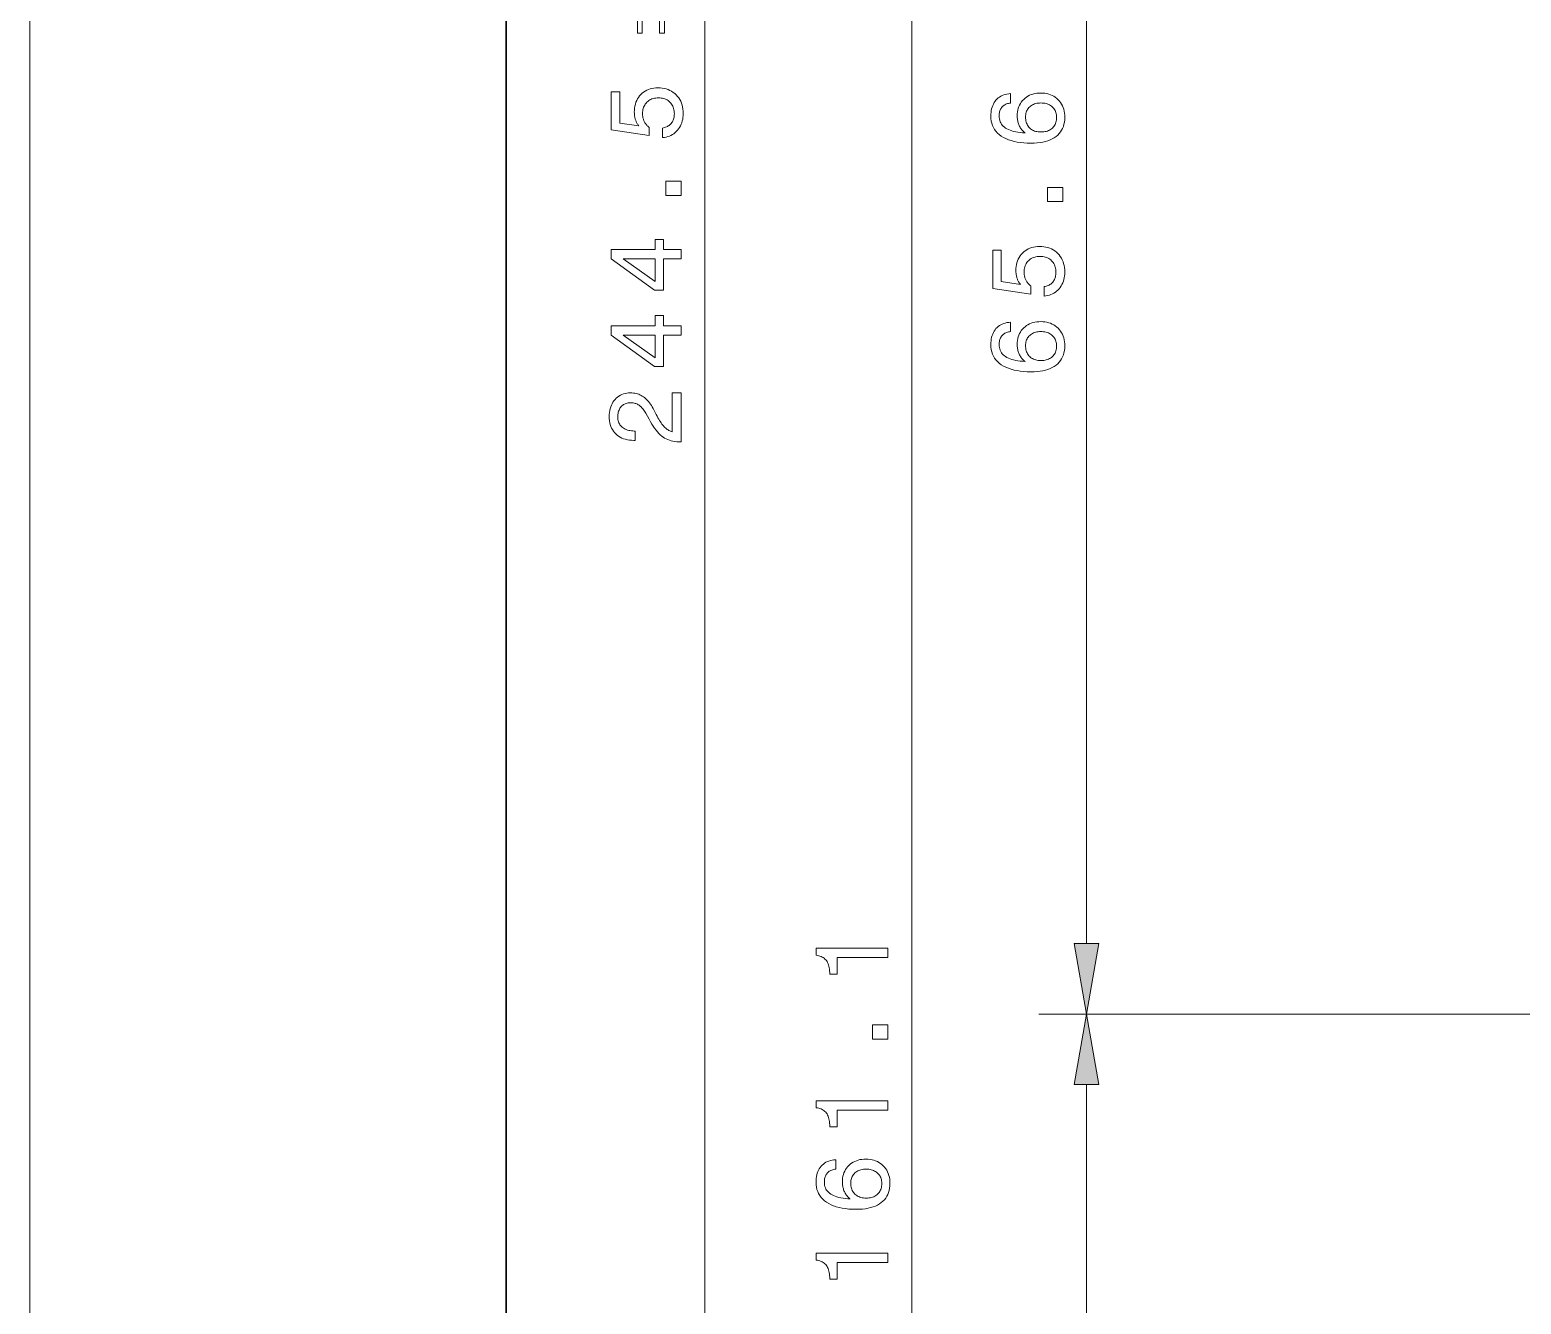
# Model space of a CAD drawing. Extents: x 0 to 297, y 0 to 532.
# Drawn here: x 0 to 62.6, y 199 to 252.5 of the extents above; entities that cross this region are included whole.
import ezdxf

# ---------------------------------------------------------------- set-up
doc = ezdxf.new("R2010")
doc.units = 0

msp = doc.modelspace()

# ---------------------------------------------------------------- linework, layer by layer
at = {"color": 7, "lineweight": 13}
for p, q in [((0, 0), (0, 420)), ((28.346, 129.662), (28.346, 368.253)), ((37.028, 129.662), (37.028, 284.853)), ((44.368, 214.162), (44.368, 273.853)), ((85.334, 211.208), (42.368, 211.208)), ((85.334, 211.208), (42.368, 211.208)), ((44.368, 129.662), (44.368, 208.253))]:
    msp.add_line(p, q, dxfattribs=at)
at = {"color": 7, "lineweight": 30}
msp.add_line((20, 5), (20, 415), dxfattribs=at)
at = {"color": 7, "lineweight": 13}
for points in [[(26.238, 252.972), (25.714, 252.972), (25.714, 252.372), (25.509, 252.372), (25.509, 252.972), (24.99, 252.972), (24.99, 253.18), (25.509, 253.18), (25.509, 253.779), (25.714, 253.779), (25.714, 253.18), (26.238, 253.18)], [(26.443, 252.372), (26.443, 253.779), (26.651, 253.779), (26.651, 252.372)], [(26.564, 247.993), (26.564, 248.393), (26.61, 248.402), (26.654, 248.412), (26.695, 248.426), (26.735, 248.442), (26.773, 248.46), (26.808, 248.481), (26.842, 248.504), (26.873, 248.529), (26.903, 248.558), (26.93, 248.588), (26.955, 248.621), (26.977, 248.655), (26.997, 248.691), (27.014, 248.729), (27.029, 248.769), (27.041, 248.811), (27.05, 248.854), (27.056, 248.899), (27.06, 248.945), (27.062, 248.994), (27.06, 249.053), (27.054, 249.11), (27.045, 249.164), (27.032, 249.216), (27.016, 249.266), (26.996, 249.313), (26.972, 249.358), (26.944, 249.401), (26.913, 249.441), (26.878, 249.479), (26.84, 249.514), (26.8, 249.545), (26.758, 249.572), (26.713, 249.596), (26.666, 249.616), (26.616, 249.633), (26.565, 249.646), (26.511, 249.655), (26.454, 249.66), (26.395, 249.662), (26.336, 249.66), (26.278, 249.655), (26.223, 249.646), (26.171, 249.633), (26.121, 249.617), (26.073, 249.597), (26.028, 249.573), (25.986, 249.546), (25.946, 249.515), (25.908, 249.481), (25.874, 249.443), (25.843, 249.403), (25.816, 249.361), (25.792, 249.316), (25.772, 249.269), (25.756, 249.219), (25.743, 249.166), (25.734, 249.111), (25.729, 249.054), (25.727, 248.994), (25.728, 248.959), (25.73, 248.925), (25.733, 248.892), (25.738, 248.859), (25.745, 248.827), (25.752, 248.795), (25.761, 248.764), (25.772, 248.734), (25.784, 248.704), (25.797, 248.675), (25.811, 248.646), (25.827, 248.618), (25.845, 248.591), (25.863, 248.565), (25.883, 248.539), (25.904, 248.515), (25.927, 248.49), (25.951, 248.467), (25.977, 248.445), (26.003, 248.423), (26.003, 248.079), (24.414, 248.315), (24.414, 249.917), (24.768, 249.917), (24.768, 248.604), (25.575, 248.484), (25.557, 248.506), (25.539, 248.528), (25.523, 248.552), (25.507, 248.576), (25.492, 248.601), (25.478, 248.627), (25.465, 248.653), (25.453, 248.681), (25.441, 248.709), (25.431, 248.738), (25.422, 248.767), (25.413, 248.797), (25.406, 248.828), (25.399, 248.859), (25.394, 248.891), (25.389, 248.923), (25.386, 248.956), (25.383, 248.989), (25.382, 249.023), (25.381, 249.057), (25.384, 249.148), (25.392, 249.235), (25.406, 249.318), (25.425, 249.398), (25.45, 249.474), (25.48, 249.546), (25.516, 249.615), (25.557, 249.681), (25.603, 249.742), (25.655, 249.8), (25.712, 249.854), (25.772, 249.902), (25.835, 249.944), (25.902, 249.98), (25.972, 250.011), (26.046, 250.037), (26.123, 250.056), (26.203, 250.071), (26.287, 250.079), (26.374, 250.082), (26.467, 250.079), (26.556, 250.07), (26.642, 250.055), (26.723, 250.034), (26.802, 250.007), (26.877, 249.974), (26.948, 249.936), (27.015, 249.891), (27.079, 249.84), (27.14, 249.783), (27.195, 249.722), (27.245, 249.657), (27.289, 249.588), (27.327, 249.516), (27.359, 249.44), (27.386, 249.361), (27.406, 249.278), (27.421, 249.191), (27.43, 249.101), (27.433, 249.007), (27.43, 248.923), (27.423, 248.843), (27.411, 248.765), (27.394, 248.691), (27.373, 248.619), (27.347, 248.55), (27.315, 248.484), (27.28, 248.421), (27.239, 248.361), (27.193, 248.304), (27.144, 248.25), (27.092, 248.202), (27.036, 248.158), (26.978, 248.12), (26.916, 248.086), (26.852, 248.057), (26.785, 248.034), (26.714, 248.015), (26.641, 248.001)], [(41.179, 249.839), (41.179, 249.443), (41.134, 249.437), (41.09, 249.429), (41.049, 249.419), (41.01, 249.406), (40.973, 249.391), (40.938, 249.373), (40.906, 249.354), (40.876, 249.332), (40.848, 249.307), (40.822, 249.281), (40.799, 249.252), (40.778, 249.221), (40.759, 249.188), (40.743, 249.153), (40.73, 249.116), (40.718, 249.076), (40.71, 249.035), (40.704, 248.992), (40.7, 248.946), (40.699, 248.899), (40.701, 248.835), (40.709, 248.774), (40.723, 248.715), (40.742, 248.66), (40.766, 248.609), (40.796, 248.56), (40.831, 248.514), (40.871, 248.471), (40.917, 248.432), (40.969, 248.395), (41.025, 248.362), (41.088, 248.331), (41.156, 248.303), (41.229, 248.278), (41.308, 248.256), (41.393, 248.237), (41.483, 248.221), (41.578, 248.208), (41.68, 248.198), (41.787, 248.191), (41.755, 248.216), (41.725, 248.243), (41.696, 248.272), (41.669, 248.301), (41.644, 248.331), (41.62, 248.363), (41.597, 248.395), (41.577, 248.429), (41.558, 248.464), (41.54, 248.499), (41.524, 248.536), (41.51, 248.574), (41.497, 248.613), (41.486, 248.652), (41.477, 248.693), (41.469, 248.734), (41.463, 248.776), (41.459, 248.819), (41.456, 248.863), (41.456, 248.907), (41.458, 248.991), (41.466, 249.071), (41.48, 249.148), (41.499, 249.222), (41.524, 249.293), (41.554, 249.361), (41.589, 249.425), (41.63, 249.486), (41.677, 249.544), (41.729, 249.599), (41.785, 249.649), (41.845, 249.695), (41.908, 249.734), (41.975, 249.769), (42.045, 249.798), (42.119, 249.822), (42.196, 249.841), (42.277, 249.854), (42.361, 249.862), (42.449, 249.865), (42.536, 249.862), (42.621, 249.853), (42.702, 249.839), (42.779, 249.819), (42.854, 249.794), (42.925, 249.763), (42.992, 249.727), (43.056, 249.684), (43.117, 249.637), (43.175, 249.583), (43.228, 249.525), (43.275, 249.464), (43.317, 249.399), (43.354, 249.33), (43.384, 249.258), (43.409, 249.183), (43.429, 249.104), (43.443, 249.021), (43.451, 248.936), (43.454, 248.846), (43.45, 248.743), (43.44, 248.645), (43.421, 248.552), (43.396, 248.464), (43.363, 248.381), (43.323, 248.303), (43.275, 248.229), (43.221, 248.161), (43.159, 248.097), (43.089, 248.039), (43.013, 247.986), (42.931, 247.938), (42.842, 247.896), (42.746, 247.859), (42.644, 247.829), (42.536, 247.803), (42.421, 247.784), (42.299, 247.77), (42.172, 247.761), (42.037, 247.758), (41.88, 247.761), (41.73, 247.77), (41.587, 247.785), (41.451, 247.806), (41.323, 247.833), (41.202, 247.866), (41.088, 247.905), (40.982, 247.949), (40.882, 248), (40.79, 248.057), (40.706, 248.119), (40.631, 248.186), (40.565, 248.257), (40.508, 248.334), (40.459, 248.415), (40.419, 248.501), (40.388, 248.592), (40.366, 248.687), (40.353, 248.788), (40.349, 248.893), (40.351, 248.976), (40.357, 249.057), (40.368, 249.133), (40.383, 249.206), (40.403, 249.276), (40.427, 249.341), (40.455, 249.403), (40.488, 249.462), (40.525, 249.517), (40.566, 249.568), (40.611, 249.616), (40.66, 249.658), (40.712, 249.697), (40.768, 249.731), (40.828, 249.76), (40.891, 249.785), (40.958, 249.805), (41.028, 249.821), (41.102, 249.832)], [(42.453, 249.447), (42.395, 249.445), (42.34, 249.441), (42.288, 249.432), (42.237, 249.421), (42.189, 249.407), (42.144, 249.389), (42.1, 249.368), (42.059, 249.343), (42.021, 249.316), (41.985, 249.285), (41.951, 249.251), (41.922, 249.216), (41.895, 249.178), (41.873, 249.139), (41.853, 249.097), (41.838, 249.054), (41.825, 249.008), (41.817, 248.96), (41.811, 248.911), (41.81, 248.859), (41.811, 248.801), (41.817, 248.746), (41.825, 248.693), (41.837, 248.643), (41.853, 248.596), (41.872, 248.551), (41.894, 248.508), (41.92, 248.468), (41.95, 248.431), (41.983, 248.396), (42.018, 248.364), (42.057, 248.336), (42.098, 248.311), (42.141, 248.289), (42.188, 248.27), (42.236, 248.255), (42.288, 248.244), (42.342, 248.235), (42.398, 248.23), (42.457, 248.229), (42.516, 248.23), (42.573, 248.235), (42.627, 248.243), (42.678, 248.255), (42.727, 248.27), (42.774, 248.288), (42.818, 248.31), (42.86, 248.334), (42.899, 248.363), (42.936, 248.394), (42.969, 248.428), (42.999, 248.465), (43.026, 248.504), (43.049, 248.545), (43.068, 248.589), (43.084, 248.635), (43.097, 248.683), (43.106, 248.734), (43.111, 248.787), (43.113, 248.842), (43.111, 248.895), (43.105, 248.946), (43.096, 248.995), (43.083, 249.042), (43.067, 249.086), (43.047, 249.129), (43.023, 249.17), (42.996, 249.208), (42.965, 249.245), (42.93, 249.279), (42.893, 249.311), (42.853, 249.34), (42.811, 249.365), (42.766, 249.387), (42.72, 249.405), (42.671, 249.42), (42.62, 249.432), (42.566, 249.44), (42.511, 249.445)], [(27.346, 245.566), (26.703, 245.566), (26.703, 246.163), (27.346, 246.163)], [(43.368, 245.307), (42.725, 245.307), (42.725, 245.903), (43.368, 245.903)], [(27.346, 242.903), (26.604, 242.903), (26.604, 241.586), (26.225, 241.586), (24.414, 242.899), (24.414, 243.291), (26.258, 243.291), (26.258, 243.719), (26.604, 243.719), (26.604, 243.291), (27.346, 243.291)], [(42.586, 241.337), (42.586, 241.737), (42.631, 241.746), (42.675, 241.757), (42.717, 241.77), (42.756, 241.786), (42.794, 241.804), (42.83, 241.825), (42.863, 241.848), (42.895, 241.874), (42.924, 241.902), (42.951, 241.932), (42.976, 241.965), (42.999, 242), (43.019, 242.036), (43.036, 242.074), (43.05, 242.113), (43.062, 242.155), (43.071, 242.198), (43.078, 242.243), (43.082, 242.29), (43.083, 242.338), (43.081, 242.397), (43.076, 242.454), (43.067, 242.508), (43.054, 242.56), (43.037, 242.61), (43.017, 242.657), (42.993, 242.702), (42.966, 242.745), (42.935, 242.785), (42.9, 242.823), (42.862, 242.858), (42.822, 242.889), (42.779, 242.917), (42.734, 242.94), (42.687, 242.961), (42.638, 242.977), (42.586, 242.99), (42.532, 242.999), (42.476, 243.005), (42.417, 243.006), (42.357, 243.005), (42.3, 242.999), (42.245, 242.99), (42.192, 242.977), (42.142, 242.961), (42.095, 242.941), (42.05, 242.918), (42.007, 242.89), (41.967, 242.86), (41.93, 242.825), (41.895, 242.788), (41.865, 242.748), (41.837, 242.705), (41.814, 242.66), (41.794, 242.613), (41.778, 242.563), (41.765, 242.51), (41.756, 242.455), (41.75, 242.398), (41.749, 242.338), (41.749, 242.303), (41.751, 242.269), (41.755, 242.236), (41.76, 242.203), (41.766, 242.171), (41.774, 242.139), (41.783, 242.108), (41.793, 242.078), (41.805, 242.048), (41.818, 242.019), (41.833, 241.99), (41.849, 241.962), (41.866, 241.935), (41.885, 241.909), (41.905, 241.884), (41.926, 241.859), (41.949, 241.835), (41.973, 241.811), (41.998, 241.789), (42.025, 241.767), (42.025, 241.423), (40.435, 241.659), (40.435, 243.262), (40.789, 243.262), (40.789, 241.948), (41.597, 241.828), (41.578, 241.85), (41.561, 241.873), (41.544, 241.896), (41.528, 241.92), (41.513, 241.945), (41.499, 241.971), (41.486, 241.998), (41.474, 242.025), (41.463, 242.053), (41.452, 242.082), (41.443, 242.112), (41.435, 242.142), (41.427, 242.172), (41.421, 242.203), (41.415, 242.235), (41.411, 242.267), (41.407, 242.3), (41.405, 242.333), (41.403, 242.367), (41.403, 242.401), (41.406, 242.492), (41.414, 242.579), (41.428, 242.662), (41.447, 242.742), (41.471, 242.818), (41.502, 242.891), (41.537, 242.959), (41.578, 243.025), (41.625, 243.086), (41.677, 243.145), (41.733, 243.198), (41.793, 243.246), (41.857, 243.288), (41.923, 243.325), (41.994, 243.356), (42.067, 243.381), (42.144, 243.401), (42.225, 243.415), (42.309, 243.423), (42.396, 243.426), (42.488, 243.423), (42.578, 243.414), (42.663, 243.399), (42.745, 243.378), (42.823, 243.351), (42.898, 243.319), (42.969, 243.28), (43.037, 243.235), (43.101, 243.184), (43.161, 243.128), (43.217, 243.066), (43.267, 243.001), (43.311, 242.932), (43.349, 242.86), (43.381, 242.784), (43.407, 242.705), (43.428, 242.622), (43.442, 242.535), (43.451, 242.445), (43.454, 242.351), (43.452, 242.268), (43.445, 242.187), (43.433, 242.11), (43.416, 242.035), (43.394, 241.963), (43.368, 241.894), (43.337, 241.828), (43.301, 241.765), (43.26, 241.705), (43.215, 241.648), (43.165, 241.594), (43.113, 241.546), (43.058, 241.502), (42.999, 241.464), (42.938, 241.43), (42.873, 241.402), (42.806, 241.378), (42.736, 241.359), (42.662, 241.346)], [(26.258, 241.948), (26.258, 242.903), (24.915, 242.903)], [(27.346, 239.705), (26.604, 239.705), (26.604, 238.387), (26.225, 238.387), (24.414, 239.701), (24.414, 240.093), (26.258, 240.093), (26.258, 240.521), (26.604, 240.521), (26.604, 240.093), (27.346, 240.093)], [(41.179, 240.245), (41.179, 239.848), (41.134, 239.843), (41.09, 239.834), (41.049, 239.824), (41.01, 239.811), (40.973, 239.796), (40.938, 239.779), (40.906, 239.759), (40.876, 239.737), (40.848, 239.713), (40.822, 239.686), (40.799, 239.657), (40.778, 239.626), (40.759, 239.593), (40.743, 239.558), (40.73, 239.521), (40.718, 239.482), (40.71, 239.441), (40.704, 239.397), (40.7, 239.352), (40.699, 239.304), (40.701, 239.24), (40.709, 239.179), (40.723, 239.121), (40.742, 239.066), (40.766, 239.014), (40.796, 238.965), (40.831, 238.919), (40.871, 238.877), (40.917, 238.837), (40.969, 238.801), (41.025, 238.767), (41.088, 238.736), (41.156, 238.709), (41.229, 238.684), (41.308, 238.662), (41.393, 238.643), (41.483, 238.627), (41.578, 238.614), (41.68, 238.603), (41.787, 238.596), (41.755, 238.622), (41.725, 238.649), (41.696, 238.677), (41.669, 238.706), (41.644, 238.737), (41.62, 238.768), (41.597, 238.801), (41.577, 238.834), (41.558, 238.869), (41.54, 238.905), (41.524, 238.942), (41.51, 238.98), (41.497, 239.018), (41.486, 239.058), (41.477, 239.098), (41.469, 239.139), (41.463, 239.181), (41.459, 239.224), (41.456, 239.268), (41.456, 239.313), (41.458, 239.396), (41.466, 239.477), (41.48, 239.554), (41.499, 239.628), (41.524, 239.699), (41.554, 239.766), (41.589, 239.831), (41.63, 239.892), (41.677, 239.95), (41.729, 240.004), (41.785, 240.055), (41.845, 240.1), (41.908, 240.14), (41.975, 240.174), (42.045, 240.204), (42.119, 240.228), (42.196, 240.246), (42.277, 240.259), (42.361, 240.267), (42.449, 240.27), (42.536, 240.267), (42.621, 240.259), (42.702, 240.245), (42.779, 240.225), (42.854, 240.2), (42.925, 240.169), (42.992, 240.132), (43.056, 240.09), (43.117, 240.042), (43.175, 239.989), (43.228, 239.931), (43.275, 239.869), (43.317, 239.804), (43.354, 239.736), (43.384, 239.664), (43.409, 239.588), (43.429, 239.509), (43.443, 239.427), (43.451, 239.341), (43.454, 239.252), (43.45, 239.149), (43.44, 239.051), (43.421, 238.958), (43.396, 238.87), (43.363, 238.786), (43.323, 238.708), (43.275, 238.635), (43.221, 238.566), (43.159, 238.503), (43.089, 238.444), (43.013, 238.391), (42.931, 238.343), (42.842, 238.301), (42.746, 238.265), (42.644, 238.234), (42.536, 238.209), (42.421, 238.189), (42.299, 238.175), (42.172, 238.167), (42.037, 238.164), (41.88, 238.167), (41.73, 238.176), (41.587, 238.191), (41.451, 238.212), (41.323, 238.238), (41.202, 238.271), (41.088, 238.31), (40.982, 238.355), (40.882, 238.406), (40.79, 238.462), (40.706, 238.524), (40.631, 238.591), (40.565, 238.663), (40.508, 238.739), (40.459, 238.82), (40.419, 238.906), (40.388, 238.997), (40.366, 239.093), (40.353, 239.193), (40.349, 239.298), (40.351, 239.382), (40.357, 239.462), (40.368, 239.539), (40.383, 239.612), (40.403, 239.681), (40.427, 239.747), (40.455, 239.809), (40.488, 239.868), (40.525, 239.922), (40.566, 239.974), (40.611, 240.021), (40.66, 240.064), (40.712, 240.102), (40.768, 240.136), (40.828, 240.165), (40.891, 240.19), (40.958, 240.211), (41.028, 240.226), (41.102, 240.238)], [(42.453, 239.853), (42.395, 239.851), (42.34, 239.846), (42.288, 239.838), (42.237, 239.827), (42.189, 239.812), (42.144, 239.794), (42.1, 239.773), (42.059, 239.749), (42.021, 239.721), (41.985, 239.69), (41.951, 239.657), (41.922, 239.621), (41.895, 239.584), (41.873, 239.544), (41.853, 239.503), (41.838, 239.459), (41.825, 239.413), (41.817, 239.366), (41.811, 239.316), (41.81, 239.264), (41.811, 239.207), (41.817, 239.151), (41.825, 239.099), (41.837, 239.049), (41.853, 239.001), (41.872, 238.956), (41.894, 238.914), (41.92, 238.874), (41.95, 238.836), (41.983, 238.802), (42.018, 238.77), (42.057, 238.741), (42.098, 238.716), (42.141, 238.694), (42.188, 238.676), (42.236, 238.661), (42.288, 238.649), (42.342, 238.641), (42.398, 238.636), (42.457, 238.634), (42.516, 238.636), (42.573, 238.641), (42.627, 238.649), (42.678, 238.661), (42.727, 238.675), (42.774, 238.694), (42.818, 238.715), (42.86, 238.74), (42.899, 238.768), (42.936, 238.8), (42.969, 238.834), (42.999, 238.87), (43.026, 238.909), (43.049, 238.951), (43.068, 238.994), (43.084, 239.04), (43.097, 239.089), (43.106, 239.139), (43.111, 239.192), (43.113, 239.248), (43.111, 239.3), (43.105, 239.351), (43.096, 239.4), (43.083, 239.447), (43.067, 239.492), (43.047, 239.535), (43.023, 239.575), (42.996, 239.614), (42.965, 239.65), (42.93, 239.685), (42.893, 239.717), (42.853, 239.745), (42.811, 239.77), (42.766, 239.792), (42.72, 239.811), (42.671, 239.826), (42.62, 239.837), (42.566, 239.846), (42.511, 239.851)], [(26.258, 238.75), (26.258, 239.705), (24.915, 239.705)], [(27.346, 235.217), (27.334, 235.217), (27.246, 235.219), (27.162, 235.225), (27.08, 235.235), (27.001, 235.25), (26.925, 235.268), (26.853, 235.291), (26.783, 235.318), (26.716, 235.349), (26.652, 235.384), (26.59, 235.423), (26.531, 235.468), (26.471, 235.519), (26.412, 235.577), (26.353, 235.642), (26.293, 235.713), (26.234, 235.791), (26.175, 235.876), (26.117, 235.967), (26.058, 236.065), (25.999, 236.17), (25.86, 236.425), (25.835, 236.469), (25.809, 236.512), (25.783, 236.551), (25.756, 236.589), (25.728, 236.623), (25.7, 236.656), (25.671, 236.686), (25.641, 236.713), (25.611, 236.738), (25.581, 236.76), (25.549, 236.78), (25.517, 236.798), (25.483, 236.814), (25.448, 236.827), (25.412, 236.839), (25.375, 236.848), (25.337, 236.856), (25.298, 236.861), (25.258, 236.864), (25.217, 236.865), (25.17, 236.864), (25.125, 236.859), (25.082, 236.851), (25.041, 236.839), (25.002, 236.825), (24.964, 236.807), (24.928, 236.785), (24.894, 236.761), (24.862, 236.733), (24.832, 236.702), (24.804, 236.668), (24.779, 236.632), (24.757, 236.594), (24.738, 236.554), (24.722, 236.511), (24.709, 236.466), (24.699, 236.419), (24.692, 236.37), (24.687, 236.318), (24.686, 236.265), (24.688, 236.211), (24.693, 236.16), (24.702, 236.112), (24.715, 236.065), (24.732, 236.021), (24.752, 235.98), (24.777, 235.94), (24.804, 235.903), (24.836, 235.868), (24.871, 235.835), (24.91, 235.806), (24.951, 235.779), (24.995, 235.755), (25.042, 235.735), (25.092, 235.718), (25.144, 235.704), (25.199, 235.693), (25.257, 235.685), (25.318, 235.68), (25.381, 235.678), (25.417, 235.678), (25.417, 235.286), (25.356, 235.286), (25.263, 235.289), (25.174, 235.297), (25.089, 235.311), (25.008, 235.329), (24.931, 235.354), (24.858, 235.383), (24.789, 235.419), (24.723, 235.459), (24.662, 235.505), (24.605, 235.556), (24.552, 235.612), (24.505, 235.672), (24.463, 235.735), (24.427, 235.803), (24.397, 235.874), (24.372, 235.949), (24.352, 236.028), (24.338, 236.111), (24.33, 236.197), (24.327, 236.288), (24.33, 236.375), (24.337, 236.458), (24.349, 236.538), (24.367, 236.615), (24.389, 236.688), (24.416, 236.758), (24.448, 236.824), (24.485, 236.887), (24.527, 236.947), (24.574, 237.003), (24.625, 237.055), (24.679, 237.102), (24.736, 237.143), (24.796, 237.178), (24.859, 237.208), (24.925, 237.233), (24.995, 237.252), (25.067, 237.266), (25.143, 237.274), (25.221, 237.276), (25.282, 237.275), (25.342, 237.27), (25.4, 237.262), (25.457, 237.251), (25.512, 237.236), (25.565, 237.219), (25.617, 237.198), (25.668, 237.174), (25.717, 237.147), (25.764, 237.116), (25.81, 237.083), (25.855, 237.045), (25.898, 237.005), (25.94, 236.961), (25.981, 236.914), (26.021, 236.863), (26.06, 236.809), (26.097, 236.752), (26.133, 236.691), (26.168, 236.627), (26.296, 236.374), (26.334, 236.304), (26.37, 236.238), (26.406, 236.176), (26.441, 236.118), (26.475, 236.064), (26.509, 236.015), (26.541, 235.969), (26.574, 235.928), (26.605, 235.89), (26.636, 235.857), (26.667, 235.826), (26.698, 235.798), (26.73, 235.772), (26.763, 235.748), (26.797, 235.726), (26.831, 235.706), (26.866, 235.689), (26.902, 235.673), (26.938, 235.66), (26.975, 235.649), (26.975, 237.276), (27.346, 237.276)], [(43.847, 214.162), (44.368, 211.208), (44.889, 214.162)], [(36.028, 213.575), (33.894, 213.575), (33.894, 212.875), (33.589, 212.875), (33.586, 212.95), (33.581, 213.021), (33.573, 213.088), (33.563, 213.152), (33.55, 213.211), (33.534, 213.266), (33.516, 213.318), (33.495, 213.365), (33.472, 213.409), (33.446, 213.448), (33.417, 213.484), (33.385, 213.517), (33.35, 213.547), (33.311, 213.574), (33.269, 213.598), (33.223, 213.619), (33.175, 213.637), (33.123, 213.652), (33.067, 213.665), (33.009, 213.674), (33.009, 213.967), (36.028, 213.967)], [(44.889, 208.253), (44.368, 211.208), (43.847, 208.253)], [(36.028, 210.155), (35.385, 210.155), (35.385, 210.752), (36.028, 210.752)], [(36.028, 207.178), (33.894, 207.178), (33.894, 206.478), (33.589, 206.478), (33.586, 206.553), (33.581, 206.625), (33.573, 206.692), (33.563, 206.755), (33.55, 206.815), (33.534, 206.87), (33.516, 206.921), (33.495, 206.969), (33.472, 207.012), (33.446, 207.052), (33.417, 207.088), (33.385, 207.121), (33.35, 207.151), (33.311, 207.178), (33.269, 207.202), (33.223, 207.223), (33.175, 207.241), (33.123, 207.256), (33.067, 207.268), (33.009, 207.277), (33.009, 207.57), (36.028, 207.57)], [(33.839, 205.093), (33.839, 204.697), (33.794, 204.691), (33.75, 204.683), (33.709, 204.672), (33.67, 204.66), (33.633, 204.645), (33.598, 204.627), (33.566, 204.608), (33.536, 204.586), (33.508, 204.561), (33.482, 204.534), (33.459, 204.506), (33.438, 204.475), (33.419, 204.442), (33.403, 204.407), (33.39, 204.37), (33.378, 204.33), (33.37, 204.289), (33.364, 204.246), (33.36, 204.2), (33.359, 204.153), (33.361, 204.089), (33.37, 204.027), (33.383, 203.969), (33.402, 203.914), (33.426, 203.862), (33.456, 203.814), (33.491, 203.768), (33.531, 203.725), (33.577, 203.686), (33.629, 203.649), (33.685, 203.615), (33.748, 203.585), (33.816, 203.557), (33.889, 203.532), (33.968, 203.51), (34.053, 203.491), (34.143, 203.475), (34.238, 203.462), (34.34, 203.452), (34.447, 203.445), (34.415, 203.47), (34.385, 203.497), (34.356, 203.525), (34.329, 203.555), (34.304, 203.585), (34.28, 203.616), (34.258, 203.649), (34.237, 203.683), (34.218, 203.717), (34.2, 203.753), (34.184, 203.79), (34.17, 203.828), (34.157, 203.867), (34.146, 203.906), (34.137, 203.947), (34.129, 203.988), (34.123, 204.03), (34.119, 204.073), (34.116, 204.117), (34.116, 204.161), (34.118, 204.245), (34.127, 204.325), (34.14, 204.402), (34.159, 204.476), (34.184, 204.547), (34.214, 204.615), (34.249, 204.679), (34.29, 204.74), (34.337, 204.798), (34.389, 204.853), (34.445, 204.903), (34.505, 204.948), (34.568, 204.988), (34.635, 205.023), (34.705, 205.052), (34.779, 205.076), (34.856, 205.095), (34.937, 205.108), (35.021, 205.116), (35.109, 205.118), (35.196, 205.116), (35.281, 205.107), (35.362, 205.093), (35.439, 205.073), (35.514, 205.048), (35.585, 205.017), (35.652, 204.981), (35.716, 204.938), (35.777, 204.89), (35.835, 204.837), (35.888, 204.779), (35.935, 204.717), (35.977, 204.652), (36.014, 204.584), (36.044, 204.512), (36.069, 204.437), (36.089, 204.358), (36.103, 204.275), (36.111, 204.19), (36.114, 204.1), (36.111, 203.997), (36.1, 203.899), (36.081, 203.806), (36.056, 203.718), (36.023, 203.635), (35.983, 203.557), (35.935, 203.483), (35.881, 203.415), (35.819, 203.351), (35.749, 203.293), (35.673, 203.239), (35.591, 203.192), (35.502, 203.15), (35.406, 203.113), (35.304, 203.082), (35.196, 203.057), (35.081, 203.038), (34.959, 203.024), (34.832, 203.015), (34.697, 203.012), (34.54, 203.015), (34.39, 203.024), (34.247, 203.039), (34.111, 203.06), (33.983, 203.087), (33.862, 203.12), (33.748, 203.159), (33.642, 203.203), (33.542, 203.254), (33.45, 203.311), (33.367, 203.373), (33.291, 203.44), (33.225, 203.511), (33.168, 203.588), (33.119, 203.669), (33.079, 203.755), (33.049, 203.846), (33.026, 203.941), (33.013, 204.041), (33.009, 204.147), (33.011, 204.23), (33.017, 204.311), (33.028, 204.387), (33.044, 204.46), (33.063, 204.529), (33.087, 204.595), (33.115, 204.657), (33.148, 204.716), (33.185, 204.771), (33.226, 204.822), (33.271, 204.87), (33.32, 204.912), (33.372, 204.951), (33.428, 204.985), (33.488, 205.014), (33.551, 205.039), (33.618, 205.059), (33.688, 205.075), (33.762, 205.086)], [(35.113, 204.701), (35.055, 204.699), (35, 204.695), (34.948, 204.686), (34.897, 204.675), (34.849, 204.66), (34.804, 204.643), (34.76, 204.621), (34.719, 204.597), (34.681, 204.57), (34.645, 204.539), (34.612, 204.505), (34.582, 204.47), (34.556, 204.432), (34.533, 204.393), (34.514, 204.351), (34.498, 204.307), (34.486, 204.262), (34.477, 204.214), (34.472, 204.165), (34.47, 204.113), (34.472, 204.055), (34.477, 204), (34.485, 203.947), (34.497, 203.897), (34.513, 203.85), (34.532, 203.805), (34.554, 203.762), (34.58, 203.722), (34.61, 203.685), (34.643, 203.65), (34.679, 203.618), (34.717, 203.59), (34.758, 203.565), (34.802, 203.543), (34.848, 203.524), (34.896, 203.509), (34.948, 203.498), (35.002, 203.489), (35.058, 203.484), (35.117, 203.482), (35.176, 203.484), (35.233, 203.489), (35.287, 203.497), (35.338, 203.509), (35.387, 203.524), (35.434, 203.542), (35.478, 203.564), (35.52, 203.588), (35.559, 203.617), (35.596, 203.648), (35.629, 203.682), (35.659, 203.719), (35.686, 203.758), (35.709, 203.799), (35.728, 203.843), (35.744, 203.889), (35.757, 203.937), (35.766, 203.988), (35.771, 204.041), (35.773, 204.096), (35.771, 204.149), (35.765, 204.2), (35.756, 204.249), (35.743, 204.296), (35.727, 204.34), (35.707, 204.383), (35.683, 204.424), (35.656, 204.462), (35.625, 204.499), (35.59, 204.533), (35.553, 204.565), (35.513, 204.594), (35.471, 204.619), (35.426, 204.641), (35.38, 204.659), (35.331, 204.674), (35.28, 204.686), (35.226, 204.694), (35.171, 204.699)], [(36.028, 200.782), (33.894, 200.782), (33.894, 200.082), (33.589, 200.082), (33.586, 200.157), (33.581, 200.228), (33.573, 200.296), (33.563, 200.359), (33.55, 200.418), (33.534, 200.474), (33.516, 200.525), (33.495, 200.572), (33.472, 200.616), (33.446, 200.655), (33.417, 200.691), (33.385, 200.724), (33.35, 200.754), (33.311, 200.782), (33.269, 200.806), (33.223, 200.827), (33.175, 200.845), (33.123, 200.86), (33.067, 200.872), (33.009, 200.881), (33.009, 201.174), (36.028, 201.174)]]:
    msp.add_lwpolyline(points, close=True, dxfattribs=at)
for points in [[(43.847, 214.162), (44.368, 211.208), (43.847, 214.162), (44.889, 214.162)], [(44.889, 208.253), (44.368, 211.208), (44.889, 208.253), (43.847, 208.253)]]:
    msp.add_solid(points, dxfattribs=at)

doc.saveas('drawing.dxf')
